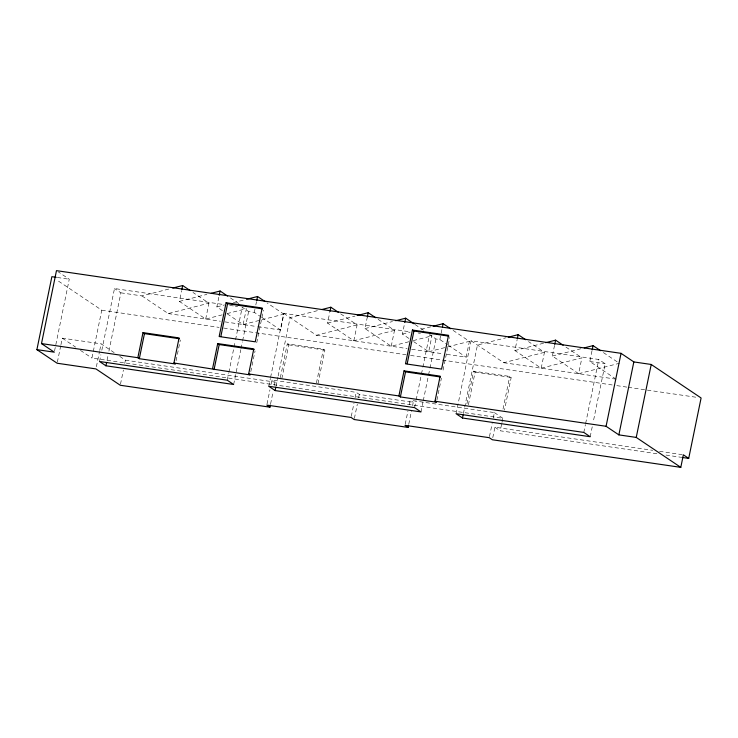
<?xml version="1.0" encoding="UTF-8"?>
<svg xmlns="http://www.w3.org/2000/svg" width="738" height="738" viewBox="0 0 738 738"><rect width="100%" height="100%" fill="white"/><g stroke="black" fill="none" stroke-linecap="round" stroke-linejoin="round"><path stroke-width="0.55" stroke-dasharray="3.69 2.77" d="M54.52 351.067L69.261 279.232L58.302 271.87M57.361 362.146L60.719 345.79M60.94 344.701L62.287 338.161L101.097 343.843L114.187 352.644M501.96 422.431L502.818 418.252L91.927 358.078L93.071 352.506M93.302 351.389L101.761 310.2L56.577 279.85M96.392 366.74L99.529 351.472M99.75 350.384L101.097 343.843M99.529 361.491L100.912 354.757M101.826 350.264L114.501 288.54L223.974 304.573M107.075 360.172L107.997 355.688M108.92 351.196L120.894 292.829L114.501 288.54M120.488 384.166L123.403 369.996M124.74 363.456L125.414 360.181L118.864 355.781M222.193 314.849L205.69 319.056L179.408 301.399L181.576 290.818M176.087 360.716L180.34 339.997M205.69 319.056L208.946 303.189L192.987 292.469M222.479 310.67L216.852 306.888L219.02 296.307M227.239 380.199L228.623 373.465M228.854 372.339L235.311 340.91M235.542 339.794L242.221 307.239L248.614 311.537L254.296 312.368L260.865 316.786M227.175 313.825L243.134 324.545L246.391 308.668L226.594 313.724M233.642 384.489L240.782 349.701M241.012 348.576L242.396 341.842M242.627 340.716L248.614 311.537M254.296 312.368L254.951 309.194M255.818 304.96L256.473 301.787M250.809 371.657L255.062 350.947M256.732 342.81L263.438 310.144M268.761 386.278L270.376 378.419M270.606 377.293L283.733 313.318L410.18 331.842M257.885 326.703L280.588 330.024L283.844 314.157L266.944 302.801M267.036 404.009L269.951 389.83M271.067 384.378L271.962 380.015L356.214 392.358L359.314 394.443L413.252 402.348L412.579 405.614M270.578 403.907L273.042 391.915M274.388 385.365L275.062 382.099L271.962 380.015M276.077 386.085L277.922 377.109M278.152 375.983L290.126 317.617L318.733 310.32M280.348 377.644L287.285 343.843L323.392 349.139L324.868 350.126L317.93 383.926M281.833 378.631L288.77 344.84L287.285 343.843M316.454 382.93L323.392 349.139M408.843 341.749L391.241 346.233L364.959 328.576L367.349 316.934M351.288 416.343L353.972 403.262M355.089 397.81L356.214 392.358M354.397 418.428L357.303 404.258M358.65 397.717L359.314 394.443M391.241 346.233L394.498 330.366L377.607 319.01M408.981 338.474L402.404 334.065L404.793 322.423M405.227 424.249L407.911 411.158M409.249 404.618L410.153 400.254L413.252 402.348M408.778 424.147L411.463 411.066M414.571 407.634L415.955 400.9M416.186 399.775L421.25 375.089M421.481 373.963L422.634 368.354M422.865 367.229L429.544 334.683L435.946 338.973L439.857 339.545L447.366 344.591M413.667 341.629L428.695 351.722L431.951 335.845L430.07 334.591M420.964 411.933L423.04 401.832M423.271 400.706L428.335 376.011M428.566 374.895L429.719 369.277M429.95 368.161L435.946 338.973M439.857 339.545L440.937 334.259M441.158 333.198L442.246 327.912M436.924 400.042L441.398 378.234M443.068 370.107L449.774 337.432M446.85 354.378L466.139 357.21L469.396 341.334L452.495 329.978M456.084 413.714L471.065 340.762L598.776 359.471L605.178 363.76L593.195 422.127M463.399 413.52L477.458 345.052L506.065 337.755M466.923 403.806L473.621 371.14L509.727 376.426L511.203 377.422L504.497 410.088M468.399 404.802L475.106 372.136L473.621 371.14M489.469 436.582L492.163 423.501M493.279 418.049L494.395 412.597L411.287 400.43M492.772 437.662L494.921 427.219L652.724 450.328M503.021 409.092L509.727 376.426M554.524 345.439L552.347 356.03L578.638 373.686L581.895 357.81L541.194 368.197L514.903 350.541L517.08 339.96M656.912 453.741L500.244 430.798L501.748 423.483M541.194 368.197L544.45 352.33L528.491 341.602M616.082 379.166L589.8 361.509L591.968 350.928M583.804 432.422L585.418 424.562M585.649 423.446L598.776 359.471M590.197 436.721L592.273 426.619M394.498 330.366L353.825 340.753L327.543 323.096L329.738 312.515M353.825 340.753L357.118 324.886L340.218 313.539M120.894 292.829L141.954 295.92L170.561 288.613M179.408 301.399L206.908 294.379M141.954 295.92L168.246 313.576L208.946 303.189M216.852 306.888L224.555 304.923M233.356 302.672L244.352 299.868M243.134 324.545L283.844 314.157M327.543 323.096L355.024 316.076M283.733 313.318L316.418 335.273L357.118 324.886M364.959 328.576L392.459 321.556M402.404 334.065L410.107 332.1M421.112 329.286L431.01 326.768M413.243 340.624L431.951 335.845M428.695 351.722L469.396 341.334M514.903 350.541L543.509 343.244M471.065 340.762L503.74 362.718L544.45 352.33M552.347 356.03L580.954 348.723M578.638 373.686L619.339 363.299M57.306 277.479L69.261 279.232M229.675 305.403L234.241 306.076M235.376 306.242L237.654 306.574M418.16 333.013L420.439 333.345M589.8 361.509L605.178 363.76M168.246 313.576L220.441 321.224M224.979 321.888L256.75 326.537M316.418 335.273L407.127 348.567M411.666 349.231L442.311 353.714M503.74 362.718L614.948 379M101.761 310.2L219.121 327.386M223.679 328.05L405.983 354.757M410.54 355.421L441.306 359.932M442.449 360.098L612.226 384.968M616.784 385.633L627.032 387.136M628.176 387.302L696.543 397.312M288.77 344.84L324.868 350.126M475.106 372.136L511.203 377.422M125.414 360.181L275.062 382.099M659.532 451.324L682.235 454.654M665.99 455.069L680.75 457.237M603.38 352.57L618.407 362.662M565.935 347.091L581.895 357.81M448.298 345.227L466.139 357.21M415.051 324.499L423.501 330.172M494.395 412.597L502.818 418.252M494.921 427.219L500.244 430.798M261.805 317.414L280.588 330.024M230.431 297.949L238.881 303.622M62.287 338.161L75.673 347.155M80.451 350.365L91.927 358.078"/><path stroke-width="1.11" d="M270.357 404.996L269.914 407.173L120.266 385.254L95.949 368.917L57.14 363.234L36.9 349.637L51.872 276.685L56.217 277.322M36.9 349.637L54.289 352.183L41.494 343.594L56.475 270.643L621.045 353.336L633.831 361.924L651.22 364.471L701.1 397.985L688.702 458.399L681.884 457.403M105.921 365.79L99.529 361.491L227.239 380.199L233.642 384.489L105.921 365.79L106.613 362.423M137.84 357.709L142.988 332.626L179.085 337.912L173.937 362.995L175.413 363.991L139.316 358.696L137.84 357.709L41.494 343.594M139.316 358.696L144.463 333.622L142.988 332.626M181.797 289.757L182.664 285.532L190.173 290.569M219.241 295.246L220.108 291.012L227.618 296.058M212.562 368.649L217.71 343.576L253.807 348.862L248.66 373.935L250.145 374.932L173.937 362.995M226.096 302.737L219.158 336.537L255.256 341.823L262.193 308.023L226.096 302.737L227.572 303.733L262.543 308.853M214.048 369.646L219.195 344.563L217.71 343.576M220.865 336.399L227.572 303.733M256.686 300.726L257.553 296.501L265.062 301.547M275.154 390.577L268.761 386.278L414.571 407.634L420.964 411.933L275.154 390.577L275.846 387.21M367.349 316.934L368.216 312.709L375.725 317.755M404.793 322.423L405.66 318.189L414.11 323.862M398.898 395.946L404.046 370.863L440.143 376.149L434.996 401.232L436.481 402.228L400.383 396.933L398.898 395.946L248.66 373.935M412.431 330.034L405.494 363.825L441.592 369.111L448.529 335.32L412.431 330.034L413.907 331.021L448.879 336.141M400.383 396.933L405.531 371.86L404.046 370.863M407.201 363.696L413.907 331.021M269.914 407.173L266.815 405.097L351.067 417.44L354.166 419.525L408.105 427.422L408.557 425.245M442.459 326.851L443.114 323.678L450.623 328.724M462.486 418.012L456.084 413.714L583.804 432.422L590.197 436.721L462.486 418.012L463.169 414.645M517.292 338.899L518.159 334.665L525.668 339.711M554.736 344.388L555.613 340.153L563.122 345.2M592.19 349.867L593.057 345.633L600.566 350.679M688.702 458.399L683.37 454.82L680.796 467.357L636.239 437.422L618.859 434.876L606.073 426.287L621.045 353.336M618.859 434.876L633.831 361.924M636.239 437.422L651.22 364.471M329.96 311.464L330.836 307.229L338.345 312.275M172.757 288.051L182.664 285.532M211.308 293.263L220.108 291.012M246.557 299.305L257.553 296.501M322.036 309.48L330.836 307.229M357.22 315.513L368.216 312.709M395.762 320.716L405.66 318.189M433.206 326.205L443.114 323.678M508.261 337.192L518.159 334.665M545.705 342.681L555.613 340.153M584.256 347.884L593.057 345.633M144.463 333.622L179.435 338.742M219.195 344.563L254.158 349.692M405.531 371.86L440.494 376.98M434.996 401.232L606.073 426.287M680.796 467.357L492.347 439.756L489.248 437.68L404.996 425.337L408.105 427.422"/></g></svg>
